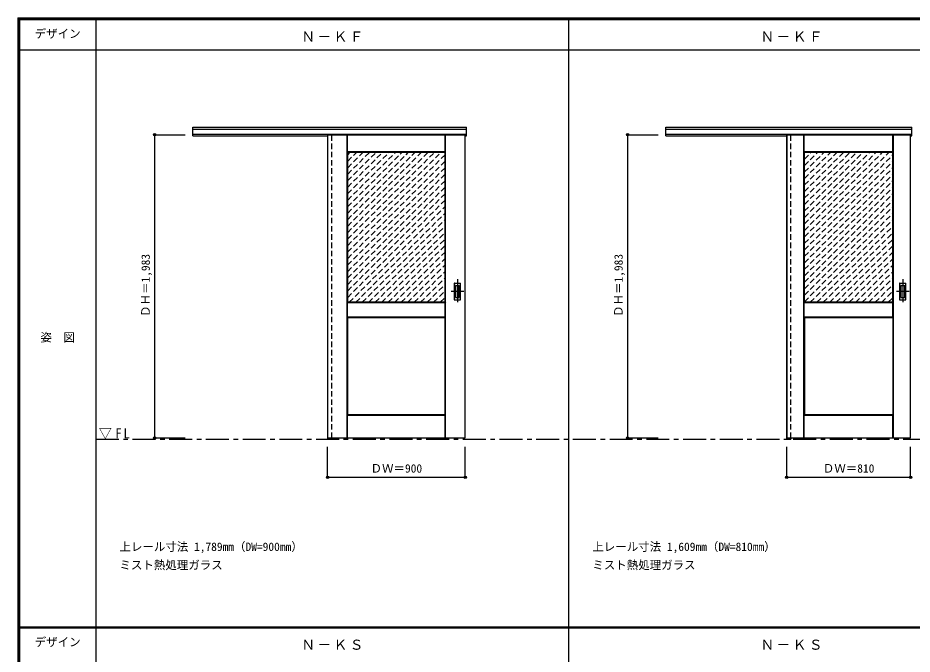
# Model space of a CAD drawing. Units: millimetres, scale not verified. Extents: x -6000 to 5700, y -4307 to 4260.
# Drawn here: x -6000 to -152, y 12 to 4175 of the extents above; entities that cross this region are included whole.
import ezdxf
from ezdxf.enums import TextEntityAlignment as Align

# ---------------------------------------------------------------- set-up
doc = ezdxf.new("R2010")
doc.units = ezdxf.units.MM
doc.header["$LTSCALE"] = 30
doc.header["$PDMODE"] = 32
doc.header["$PDSIZE"] = 15
doc.linetypes.add('CHAIN1', pattern=[8, 5, -1, 1, -1])
doc.linetypes.add('DASHED1', pattern=[1.8, 1.2, -0.6])
for name, color, linetype in [('0-1_通り芯', 4, 'CHAIN1'), ('0-2_扉', 3, 'Continuous'), ('0-3_仕上げ', 7, 'Continuous'), ('0-4_枠', 3, 'Continuous'), ('0-6_引手', 3, 'Continuous'), ('0-A_文字', 7, 'Continuous'), ('0-B_寸法', 4, 'Continuous'), ('0-C_ハッチ', 4, 'DASHED1'), ('F-1_枠', 6, 'Continuous'), ('F-A_文字', 7, 'Continuous')]:
    doc.layers.add(name, color=color, linetype=linetype)
doc.styles.add('ＭＳ ゴシック', font='')
doc.styles.get('ＭＳ ゴシック').set_extended_font_data('MS Gothic')

msp = doc.modelspace()

# ---------------------------------------------------------------- linework, layer by layer
at = {"layer": '0-1_通り芯'}
for p, q in [((-3125.75, 2465.5), (-3125.75, 2303.5)), ((-213.25, 2465.5), (-213.25, 2303.5)), ((-3084.75, 2384.5), (-3166.75, 2384.5)), ((-172.25, 2384.5), (-254.25, 2384.5))]:
    msp.add_line(p, q, dxfattribs=at)
at = {"layer": '0-1_通り芯', "color": 7}
msp.add_line((-5490, 1418), (3233.5, 1418), dxfattribs=at)
at = {"layer": '0-2_扉', "color": 4, "linetype": 'DASHED1'}
for p, q in [((-3974.75, 3410), (-3974.75, 3406)), ((-972.25, 3410), (-972.25, 3406))]:
    msp.add_line(p, q, dxfattribs=at)
at = {"layer": '0-2_扉'}
for p, q in [((-3974.75, 3410), (-3974.75, 1427)), ((-3974.75, 3410), (-3074.75, 3410)), ((-972.25, 3410), (-972.25, 1427)), ((-972.25, 3410), (-162.25, 3410))]:
    msp.add_line(p, q, dxfattribs=at)
for points in [[(-3974.75, 1427), (-3074.75, 1427), (-3074.75, 3410)], [(-972.25, 1427), (-162.25, 1427), (-162.25, 3410)]]:
    msp.add_lwpolyline(points, dxfattribs=at)
at = {"layer": '0-3_仕上げ'}
for p, q in [((-3846.75, 1427), (-3846.75, 3410)), ((-3845.25, 3296.5), (-3845.25, 3410)), ((-3843.75, 3298), (-3843.75, 3410)), ((-3205.75, 3298), (-3205.75, 3410)), ((-3204.25, 3296.5), (-3204.25, 3410)), ((-3202.75, 1427), (-3202.75, 3410)), ((-860.25, 1427), (-860.25, 3410)), ((-857.25, 3298), (-857.25, 3410)), ((-277.25, 3298), (-277.25, 3410)), ((-275.75, 3296.5), (-275.75, 3410)), ((-274.25, 1427), (-274.25, 3410)), ((-3842.75, 3294), (-3845.25, 3296.5)), ((-3204.25, 3296.5), (-3206.75, 3294)), ((-3205.75, 3298), (-3204.25, 3296.5)), ((-857.25, 3298), (-858.75, 3296.5)), ((-277.25, 3298), (-857.25, 3298)), ((-3845.25, 2216.5), (-3845.25, 2311.5)), ((-3843.75, 2218), (-3843.75, 2310)), ((-3206.75, 2314), (-3204.25, 2311.5)), ((-3205.75, 2310), (-3204.25, 2311.5)), ((-3205.75, 2218), (-3205.75, 2310)), ((-3204.25, 2216.5), (-3204.25, 2311.5)), ((-858.75, 2216.5), (-858.75, 2311.5)), ((-277.25, 2310), (-857.25, 2310)), ((-857.25, 2218), (-857.25, 2310)), ((-278.25, 2314), (-275.75, 2311.5)), ((-277.25, 2310), (-275.75, 2311.5)), ((-277.25, 2218), (-277.25, 2310)), ((-275.75, 2216.5), (-275.75, 2311.5)), ((-3843.75, 2218), (-3845.25, 2216.5)), ((-3842.75, 2214), (-3845.25, 2216.5)), ((-3843.75, 2218), (-3205.75, 2218)), ((-857.25, 2218), (-858.75, 2216.5)), ((-856.25, 2214), (-858.75, 2216.5)), ((-857.25, 2218), (-277.25, 2218)), ((-3845.25, 1427), (-3845.25, 1574.5)), ((-3843.75, 1427), (-3843.75, 1573)), ((-3206.75, 1577), (-3204.25, 1574.5)), ((-3205.75, 1573), (-3204.25, 1574.5)), ((-3205.75, 1427), (-3205.75, 1573)), ((-3204.25, 1427), (-3204.25, 1574.5)), ((-858.75, 1427), (-858.75, 1574.5)), ((-857.25, 1427), (-857.25, 1573)), ((-277.25, 1573), (-857.25, 1573)), ((-278.25, 1577), (-275.75, 1574.5)), ((-277.25, 1573), (-275.75, 1574.5)), ((-277.25, 1427), (-277.25, 1573)), ((-275.75, 1427), (-275.75, 1574.5))]:
    msp.add_line(p, q, dxfattribs=at)
at = {"layer": '0-3_仕上げ', "color": 3}
for p, q in [((-3206.75, 3294), (-3842.75, 3294)), ((-3842.75, 2314), (-3842.75, 3294)), ((-3206.75, 2314), (-3206.75, 3294)), ((-278.25, 3294), (-856.25, 3294)), ((-856.25, 2314), (-856.25, 3294)), ((-278.25, 2314), (-278.25, 3294)), ((-3206.75, 2314), (-3842.75, 2314)), ((-278.25, 2314), (-856.25, 2314)), ((-3842.75, 2214), (-3206.75, 2214)), ((-3842.75, 1577), (-3842.75, 2214)), ((-3206.75, 1577), (-3206.75, 2214)), ((-856.25, 2214), (-278.25, 2214)), ((-856.25, 2214), (-856.25, 1577)), ((-278.25, 2214), (-278.25, 1577)), ((-3206.75, 1577), (-3842.75, 1577)), ((-278.25, 1577), (-856.25, 1577))]:
    msp.add_line(p, q, dxfattribs=at)
at = {"layer": '0-3_仕上げ'}
for points in [[(-856.25, 3294), (-858.75, 3296.5), (-858.75, 3410)], [(-3205.75, 3298), (-3843.75, 3298), (-3845.25, 3296.5)], [(-277.25, 3298), (-275.75, 3296.5), (-278.25, 3294)], [(-3205.75, 2310), (-3843.75, 2310), (-3845.25, 2311.5), (-3842.75, 2314)], [(-857.25, 2310), (-858.75, 2311.5), (-856.25, 2314)], [(-3205.75, 2218), (-3204.25, 2216.5), (-3206.75, 2214)], [(-277.25, 2218), (-275.75, 2216.5), (-278.25, 2214)], [(-3205.75, 1573), (-3843.75, 1573), (-3845.25, 1574.5), (-3842.75, 1577)], [(-857.25, 1573), (-858.75, 1574.5), (-856.25, 1577)]]:
    msp.add_lwpolyline(points, dxfattribs=at)
at = {"layer": '0-4_枠'}
for p, q in [((-4855.75, 3460), (-3066.75, 3460)), ((-4855.75, 3403), (-4855.75, 3460)), ((-3066.75, 3403), (-3066.75, 3460)), ((-1763.25, 3460), (-154.25, 3460)), ((-1763.25, 3403), (-1763.25, 3460)), ((-154.25, 3403), (-154.25, 3460)), ((-4855.75, 3447), (-3066.75, 3447)), ((-4855.75, 3415), (-3066.75, 3415)), ((-4855.75, 3403), (-3974.75, 3403)), ((-3975.75, 3415), (-3975.75, 1418)), ((-3947.75, 3410), (-3947.75, 3415)), ((-3074.75, 3403), (-3066.75, 3403)), ((-1763.25, 3447), (-154.25, 3447)), ((-1763.25, 3415), (-154.25, 3415)), ((-1763.25, 3403), (-972.25, 3403)), ((-973.25, 3415), (-973.25, 1418)), ((-945.25, 3410), (-945.25, 3415)), ((-162.25, 3403), (-154.25, 3403)), ((-3975.75, 1418), (-3947.75, 1418)), ((-3947.75, 1427), (-3947.75, 1418)), ((-973.25, 1418), (-945.25, 1418)), ((-945.25, 1427), (-945.25, 1418))]:
    msp.add_line(p, q, dxfattribs=at)
at = {"layer": '0-4_枠', "color": 4, "linetype": 'DASHED1'}
for p, q in [((-3947.75, 1427), (-3947.75, 3410)), ((-945.25, 1427), (-945.25, 3410))]:
    msp.add_line(p, q, dxfattribs=at)
at = {"layer": '0-6_引手'}
for p, q in [((-3146.75, 2438), (-3146.75, 2331)), ((-3145.25, 2439.5), (-3106.25, 2439.5)), ((-3104.75, 2331), (-3104.75, 2438)), ((-234.25, 2438), (-234.25, 2331)), ((-232.75, 2439.5), (-193.75, 2439.5)), ((-192.25, 2331), (-192.25, 2438)), ((-3145.25, 2329.5), (-3106.25, 2329.5)), ((-232.75, 2329.5), (-193.75, 2329.5))]:
    msp.add_line(p, q, dxfattribs=at)
at = {"layer": '0-6_引手', "color": 7}
for p, q in [((-3138.25, 2422), (-3138.25, 2347)), ((-3136.75, 2423.5), (-3114.75, 2423.5)), ((-3113.25, 2347), (-3113.25, 2422)), ((-225.75, 2422), (-225.75, 2347)), ((-224.25, 2423.5), (-202.25, 2423.5)), ((-200.75, 2347), (-200.75, 2422)), ((-3136.75, 2345.5), (-3114.75, 2345.5)), ((-224.25, 2345.5), (-202.25, 2345.5))]:
    msp.add_line(p, q, dxfattribs=at)
at = {"layer": '0-6_引手'}
for centre, start, end in [((-3145.25, 2438), 90, 180), ((-3106.25, 2438), 0, 90), ((-232.75, 2438), 90, 180), ((-193.75, 2438), 0, 90), ((-3145.25, 2331), 180, 270), ((-3106.25, 2331), 270, 0), ((-232.75, 2331), 180, 270), ((-193.75, 2331), 270, 0)]:
    msp.add_arc(centre, 1.5, start, end, dxfattribs=at)
at = {"layer": '0-6_引手', "color": 7}
for centre, start, end in [((-3136.75, 2422), 90, 180), ((-3114.75, 2422), 0, 90), ((-224.25, 2422), 90, 180), ((-202.25, 2422), 0, 90), ((-3136.75, 2347), 180, 270), ((-3114.75, 2347), 270, 0), ((-224.25, 2347), 180, 270), ((-202.25, 2347), 270, 0)]:
    msp.add_arc(centre, 1.5, start, end, dxfattribs=at)
at = {"layer": '0-B_寸法'}
for p, q in [((-5105.75, 3410), (-5105.75, 1427)), ((-5105.75, 3410), (-4905.75, 3410)), ((-2013.25, 3410), (-2013.25, 1427)), ((-2013.25, 3410), (-1813.25, 3410)), ((-5105.75, 1427), (-4905.75, 1427)), ((-2013.25, 1427), (-1813.25, 1427)), ((-3974.75, 1168), (-3974.75, 1368)), ((-3074.75, 1168), (-3074.75, 1368)), ((-972.25, 1168), (-972.25, 1368)), ((-162.25, 1168), (-162.25, 1368)), ((-3074.75, 1168), (-3974.75, 1168)), ((-162.25, 1168), (-972.25, 1168))]:
    msp.add_line(p, q, dxfattribs=at)
at = {"layer": '0-B_寸法', "color": 7}
for p in [(-5105.75, 3410), (-2013.25, 3410), (-5105.75, 1427), (-2013.25, 1427), (-3974.75, 1168), (-3074.75, 1168), (-972.25, 1168), (-162.25, 1168)]:
    msp.add_point(p, dxfattribs=at)
at = {"layer": '0-C_ハッチ'}
for p, q in [((-3842.75, 3237.31), (-3786.06, 3294)), ((-3842.75, 2685.77), (-3234.52, 3294)), ((-3842.75, 2728.19), (-3276.94, 3294)), ((-3842.75, 2770.62), (-3319.37, 3294)), ((-3842.75, 2813.05), (-3361.8, 3294)), ((-3842.75, 2855.47), (-3404.22, 3294)), ((-3842.75, 2897.9), (-3446.65, 3294)), ((-3842.75, 2940.33), (-3489.08, 3294)), ((-3842.75, 2982.75), (-3531.5, 3294)), ((-3842.75, 3025.18), (-3573.93, 3294)), ((-3842.75, 3067.61), (-3616.36, 3294)), ((-3842.75, 3110.03), (-3658.78, 3294)), ((-3842.75, 3152.46), (-3701.21, 3294)), ((-3842.75, 3194.89), (-3743.64, 3294)), ((-3842.75, 3279.74), (-3828.49, 3294)), ((-3842.75, 2643.34), (-3206.75, 3279.34)), ((-856.25, 3209.06), (-771.31, 3294)), ((-856.25, 3124.21), (-686.46, 3294)), ((-856.25, 3166.63), (-728.88, 3294)), ((-856.25, 2742.37), (-304.62, 3294)), ((-856.25, 2784.8), (-347.05, 3294)), ((-856.25, 2827.22), (-389.47, 3294)), ((-856.25, 2869.65), (-431.9, 3294)), ((-856.25, 2912.07), (-474.32, 3294)), ((-856.25, 2954.5), (-516.75, 3294)), ((-856.25, 2996.93), (-559.18, 3294)), ((-856.25, 3039.35), (-601.6, 3294)), ((-856.25, 3081.78), (-644.03, 3294)), ((-856.25, 3251.49), (-813.74, 3294)), ((-856.25, 2699.94), (-278.25, 3277.94)), ((-3842.75, 2600.92), (-3206.75, 3236.92)), ((-856.25, 2657.52), (-278.25, 3235.52)), ((-3842.75, 2558.49), (-3206.75, 3194.49)), ((-856.25, 2615.09), (-278.25, 3193.09)), ((-3842.75, 2516.06), (-3206.75, 3152.06)), ((-3842.75, 2473.64), (-3206.75, 3109.64)), ((-856.25, 2572.66), (-278.25, 3150.66)), ((-856.25, 2530.24), (-278.25, 3108.24)), ((-3842.75, 2431.21), (-3206.75, 3067.21)), ((-856.25, 2487.81), (-278.25, 3065.81)), ((-3842.75, 2388.78), (-3206.75, 3024.78)), ((-856.25, 2445.38), (-278.25, 3023.38)), ((-3842.75, 2346.36), (-3206.75, 2982.36)), ((-3832.68, 2314), (-3206.75, 2939.93)), ((-856.25, 2402.96), (-278.25, 2980.96)), ((-856.25, 2360.53), (-278.25, 2938.53)), ((-3790.25, 2314), (-3206.75, 2897.5)), ((-856.25, 2318.1), (-278.25, 2896.1)), ((-3747.83, 2314), (-3206.75, 2855.08)), ((-3705.4, 2314), (-3206.75, 2812.65)), ((-817.93, 2314), (-278.25, 2853.68)), ((-775.5, 2314), (-278.25, 2811.25)), ((-3662.97, 2314), (-3206.75, 2770.23)), ((-733.08, 2314), (-278.25, 2768.83)), ((-3620.55, 2314), (-3206.75, 2727.8)), ((-690.65, 2314), (-278.25, 2726.4)), ((-3578.12, 2314), (-3206.75, 2685.37)), ((-3535.7, 2314), (-3206.75, 2642.95)), ((-648.22, 2314), (-278.25, 2683.97)), ((-605.8, 2314), (-278.25, 2641.55)), ((-3493.27, 2314), (-3206.75, 2600.52)), ((-563.37, 2314), (-278.25, 2599.12)), ((-3450.84, 2314), (-3206.75, 2558.09)), ((-3408.42, 2314), (-3206.75, 2515.67)), ((-520.94, 2314), (-278.25, 2556.69)), ((-3365.99, 2314), (-3206.75, 2473.24)), ((-478.52, 2314), (-278.25, 2514.27)), ((-436.09, 2314), (-278.25, 2471.84)), ((-3323.56, 2314), (-3206.75, 2430.81)), ((-393.66, 2314), (-278.25, 2429.41)), ((-3281.14, 2314), (-3206.75, 2388.39)), ((-3238.71, 2314), (-3206.75, 2345.96)), ((-351.24, 2314), (-278.25, 2386.99)), ((-308.81, 2314), (-278.25, 2344.56))]:
    msp.add_line(p, q, dxfattribs=at)
at = {"layer": 'F-1_枠'}
for p, q in [((-6000, 4175), (5700, 4175)), ((-6000, 4175), (-6000, -4205)), ((-6000, 4170), (5700, 4170)), ((-6000, 4165), (5700, 4165)), ((-5995, 4175), (-5995, -4205)), ((-5990, 4175), (-5990, -4205)), ((-5490, 4175), (-5490, -3790)), ((-2397.5, -3790), (-2397.5, 4175)), ((-6000, 3965), (5700, 3965)), ((-6000, 190.5), (5700, 190.5)), ((-6000, 187.5), (5700, 187.5)), ((-6000, 184.5), (5700, 184.5))]:
    msp.add_line(p, q, dxfattribs=at)

# ---------------------------------------------------------------- texts
at = {"layer": '0-A_文字', "style": 'ＭＳ ゴシック'}
for s, p in [('上レール寸法 1,789mm（DW=900mm）', (-5335.75, 670.5)), ('上レール寸法 1,609mm（DW=810mm）', (-2243.25, 670.5)), ('ミスト熱処理ガラス', (-5335.75, 550.5)), ('ミスト熱処理ガラス', (-2243.25, 550.5))]:
    msp.add_text(s, height=54.99, dxfattribs=at).set_placement(p, align=Align.BOTTOM_LEFT)
at = {"layer": '0-A_文字', "char_height": 65.98, "attachment_point": 7, "style": 'ＭＳ ゴシック'}
for s, insert in [('\\T1.17;Ｎ－ＫＦ', (-4146.25, 4020)), ('\\T1.17;Ｎ－ＫＦ', (-1143.75, 4020)), ('\\T1.26;\\W0.95;▽FL', (-5471.25, 1418)), ('\\T1.17;Ｎ－ＫＳ', (-4146.25, 39.5)), ('\\T1.17;Ｎ－ＫＳ', (-1143.75, 39.5))]:
    msp.add_mtext(s, dxfattribs=dict(at, insert=insert))
at = {"layer": '0-B_寸法', "color": 7, "style": 'ＭＳ ゴシック'}
for p in [(-5120.75, 2218.25), (-2028.25, 2218.25)]:
    msp.add_text('ＤＨ＝1,983', height=54.99, rotation=90, dxfattribs=at).set_placement(p, align=Align.BOTTOM_LEFT)
for s, p in [('ＤＷ＝900', (-3693.5, 1183)), ('ＤＷ＝810', (-736, 1183))]:
    msp.add_text(s, height=54.99, dxfattribs=at).set_placement(p, align=Align.BOTTOM_LEFT)
at = {"layer": 'F-A_文字', "style": 'ＭＳ ゴシック'}
for s, p in [('デザイン', (-5890, 4027.5)), ('姿\u3000図', (-5852.5, 2040.25)), ('デザイン', (-5890, 47))]:
    msp.add_text(s, height=54.99, dxfattribs=at).set_placement(p, align=Align.BOTTOM_LEFT)

doc.saveas('drawing.dxf')
